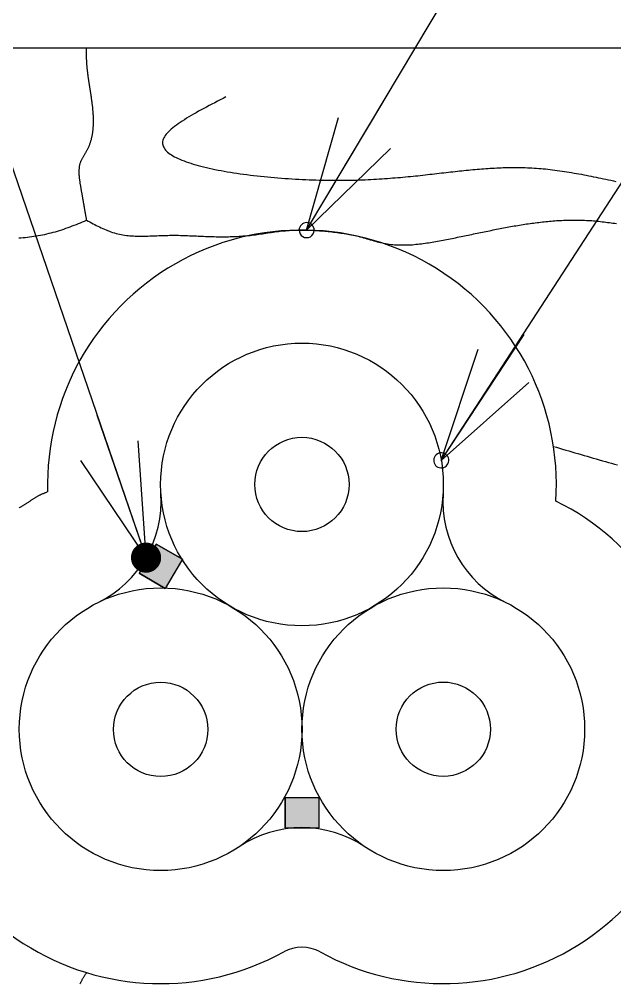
# Model space of a CAD drawing. Extents: x 443 to 1217, y -1921 to -677.
# Drawn here: x 697.69 to 707.95, y -758.87 to -742.26 of the extents above; entities that cross this region are included whole.
import ezdxf

# ---------------------------------------------------------------- set-up
doc = ezdxf.new("R2010")
doc.units = 0
doc.header["$MEASUREMENT"] = 0
doc.layers.get('0').update_dxf_attribs({"linetype": 'CONTINUOUS'})
for name, color, linetype in [('1', 7, 'CONTINUOUS'), ('3', 8, 'CONTINUOUS'), ('5', 7, 'CONTINUOUS')]:
    doc.layers.add(name, color=color, linetype=linetype)

# ---------------------------------------------------------------- blocks, each defined once
blk = doc.blocks.new('OPEN330A')
at = {"color": 0}
for q in [(30, 8.0385), (30, -8.0385), (40, 0)]:
    blk.add_line((0, 0), q, dxfattribs=at)
blk = doc.blocks.new('NEGDOTSMALL')
at = {"color": 0, "const_width": 4}
blk.add_lwpolyline([(-2, 0, 1), (2, 0, 1), (-2, 0)], format="xyb", dxfattribs=at)

msp = doc.modelspace()

# ---------------------------------------------------------------- linework, layer by layer
at = {"color": 7, "linetype": 'Continuous'}
for p, q in [((702.641, -745.89), (715.755, -723.901)), ((704.959, -749.857), (716.882, -731.5)), ((699.874, -751.533), (695.953, -740.084))]:
    msp.add_line(p, q, dxfattribs=at)
at = {"color": 0}
for p, q in [((702.641, -745.89), (703.972, -743.66)), ((702.641, -745.89), (703.191, -743.95)), ((702.641, -745.89), (704.087, -744.485)), ((704.959, -749.857), (706.388, -747.688)), ((704.959, -749.857), (705.595, -747.943)), ((704.959, -749.857), (706.467, -748.517))]:
    msp.add_line(p, q, dxfattribs=at)
for centre, start, end in [((702.641, -745.89), 359.189, 179.189), ((702.641, -745.89), 179.189, 359.189), ((704.959, -749.857), 356.6183, 176.6183), ((704.959, -749.857), 176.6183, 356.6183)]:
    msp.add_arc(centre, 0.13, start, end, dxfattribs=at)
at = {"layer": '1', "color": 2, "linetype": 'Continuous'}
msp.add_line((655.256, -742.752), (718.33, -742.752), dxfattribs=at)
at = {"layer": '1', "color": 7}
for p, q in [((698.85, -742.822), (698.851, -742.811)), ((698.85, -742.834), (698.85, -742.822)), ((698.85, -742.846), (698.85, -742.834)), ((698.85, -742.858), (698.85, -742.846)), ((698.85, -742.87), (698.85, -742.858)), ((698.85, -742.881), (698.85, -742.87)), ((698.85, -742.893), (698.85, -742.881)), ((698.85, -742.905), (698.85, -742.893)), ((698.851, -742.764), (698.851, -742.752)), ((698.851, -742.775), (698.851, -742.764)), ((698.851, -742.787), (698.851, -742.775)), ((698.851, -742.799), (698.851, -742.787)), ((698.851, -742.811), (698.851, -742.799)), ((698.85, -742.917), (698.85, -742.905)), ((698.851, -742.929), (698.85, -742.917)), ((698.851, -742.941), (698.851, -742.929)), ((698.851, -742.953), (698.851, -742.941)), ((698.852, -742.964), (698.851, -742.953)), ((698.852, -742.976), (698.852, -742.964)), ((698.854, -742.988), (698.852, -742.976)), ((698.854, -743), (698.854, -742.988)), ((698.855, -743.012), (698.854, -743)), ((698.856, -743.024), (698.855, -743.012)), ((698.856, -743.036), (698.856, -743.024)), ((698.857, -743.048), (698.856, -743.036)), ((698.858, -743.06), (698.857, -743.048)), ((698.859, -743.072), (698.858, -743.06)), ((698.86, -743.084), (698.859, -743.072)), ((698.861, -743.096), (698.86, -743.084)), ((698.862, -743.109), (698.861, -743.096)), ((698.863, -743.121), (698.862, -743.109)), ((698.866, -743.133), (698.863, -743.121)), ((698.867, -743.145), (698.866, -743.133)), ((698.868, -743.157), (698.867, -743.145)), ((698.869, -743.169), (698.868, -743.157)), ((698.871, -743.181), (698.869, -743.169)), ((698.872, -743.194), (698.871, -743.181)), ((698.873, -743.206), (698.872, -743.194)), ((698.875, -743.218), (698.873, -743.206)), ((698.876, -743.23), (698.875, -743.218)), ((698.879, -743.242), (698.876, -743.23)), ((698.88, -743.254), (698.879, -743.242)), ((698.882, -743.267), (698.88, -743.254)), ((698.884, -743.279), (698.882, -743.267)), ((698.885, -743.291), (698.884, -743.279)), ((698.887, -743.303), (698.885, -743.291)), ((698.888, -743.316), (698.887, -743.303)), ((698.891, -743.328), (698.888, -743.316)), ((698.893, -743.34), (698.891, -743.328)), ((698.895, -743.352), (698.893, -743.34)), ((698.896, -743.365), (698.895, -743.352)), ((698.898, -743.377), (698.896, -743.365)), ((698.9, -743.389), (698.898, -743.377)), ((698.901, -743.401), (698.9, -743.389)), ((698.904, -743.414), (698.901, -743.401)), ((698.906, -743.426), (698.904, -743.414)), ((698.908, -743.438), (698.906, -743.426)), ((698.909, -743.45), (698.908, -743.438)), ((698.911, -743.463), (698.909, -743.45)), ((698.913, -743.475), (698.911, -743.463)), ((698.916, -743.487), (698.913, -743.475)), ((698.917, -743.499), (698.916, -743.487)), ((698.919, -743.512), (698.917, -743.499)), ((698.921, -743.524), (698.919, -743.512)), ((698.923, -743.536), (698.921, -743.524)), ((698.924, -743.549), (698.923, -743.536)), ((698.927, -743.561), (698.924, -743.549)), ((698.929, -743.573), (698.927, -743.561)), ((698.93, -743.585), (698.929, -743.573)), ((698.932, -743.597), (698.93, -743.585)), ((698.934, -743.61), (698.932, -743.597)), ((698.935, -743.622), (698.934, -743.61)), ((698.937, -743.634), (698.935, -743.622)), ((698.94, -743.646), (698.937, -743.634)), ((698.941, -743.659), (698.94, -743.646)), ((698.943, -743.671), (698.941, -743.659)), ((698.944, -743.683), (698.943, -743.671)), ((698.946, -743.695), (698.944, -743.683)), ((698.947, -743.707), (698.946, -743.695)), ((698.948, -743.72), (698.947, -743.707)), ((698.951, -743.732), (698.948, -743.72)), ((701.01, -743.719), (700.963, -743.744)), ((701.057, -743.695), (701.01, -743.719)), ((701.105, -743.67), (701.057, -743.695)), ((701.153, -743.645), (701.105, -743.67)), ((701.202, -743.62), (701.153, -743.645)), ((701.25, -743.595), (701.202, -743.62)), ((698.952, -743.744), (698.951, -743.732)), ((698.953, -743.756), (698.952, -743.744)), ((698.955, -743.768), (698.953, -743.756)), ((698.956, -743.78), (698.955, -743.768)), ((698.957, -743.792), (698.956, -743.78)), ((698.958, -743.804), (698.957, -743.792)), ((698.959, -743.816), (698.958, -743.804)), ((698.96, -743.829), (698.959, -743.816)), ((698.961, -743.841), (698.96, -743.829)), ((698.963, -743.853), (698.961, -743.841)), ((698.964, -743.865), (698.963, -743.853)), ((698.965, -743.877), (698.964, -743.865)), ((698.965, -743.889), (698.965, -743.877)), ((698.966, -743.901), (698.965, -743.889)), ((700.737, -743.867), (700.694, -743.892)), ((700.78, -743.843), (700.737, -743.867)), ((700.825, -743.818), (700.78, -743.843)), ((700.871, -743.794), (700.825, -743.818)), ((700.917, -743.769), (700.871, -743.794)), ((700.963, -743.744), (700.917, -743.769)), ((698.967, -743.913), (698.966, -743.901)), ((698.967, -743.925), (698.967, -743.913)), ((698.968, -743.937), (698.967, -743.925)), ((698.968, -743.948), (698.968, -743.937)), ((698.968, -743.96), (698.968, -743.948)), ((698.969, -743.972), (698.968, -743.96)), ((698.968, -744.067), (698.969, -744.055)), ((698.969, -743.984), (698.969, -743.972)), ((698.969, -743.996), (698.969, -743.984)), ((698.969, -744.008), (698.969, -743.996)), ((698.969, -744.02), (698.969, -744.008)), ((698.969, -744.031), (698.969, -744.02)), ((698.969, -744.043), (698.969, -744.031)), ((698.969, -744.055), (698.969, -744.043)), ((700.461, -744.036), (700.427, -744.059)), ((700.497, -744.012), (700.461, -744.036)), ((700.534, -743.988), (700.497, -744.012)), ((700.572, -743.964), (700.534, -743.988)), ((700.611, -743.94), (700.572, -743.964)), ((700.652, -743.916), (700.611, -743.94)), ((700.694, -743.892), (700.652, -743.916)), ((698.954, -744.227), (698.955, -744.216)), ((698.955, -744.216), (698.957, -744.204)), ((698.957, -744.204), (698.958, -744.193)), ((698.958, -744.193), (698.959, -744.182)), ((698.959, -744.182), (698.961, -744.17)), ((698.961, -744.17), (698.963, -744.159)), ((698.963, -744.159), (698.964, -744.147)), ((698.964, -744.147), (698.965, -744.135)), ((698.965, -744.135), (698.966, -744.124)), ((698.966, -744.112), (698.967, -744.101)), ((698.966, -744.124), (698.966, -744.112)), ((698.967, -744.101), (698.968, -744.089)), ((698.968, -744.077), (698.968, -744.067)), ((698.968, -744.089), (698.968, -744.077)), ((700.24, -744.217), (700.221, -744.239)), ((700.26, -744.195), (700.24, -744.217)), ((700.283, -744.173), (700.26, -744.195)), ((700.308, -744.151), (700.283, -744.173)), ((700.336, -744.128), (700.308, -744.151)), ((700.364, -744.105), (700.336, -744.128)), ((700.396, -744.082), (700.364, -744.105)), ((700.427, -744.059), (700.396, -744.082)), ((698.912, -744.392), (698.916, -744.382)), ((698.916, -744.382), (698.919, -744.371)), ((698.919, -744.371), (698.922, -744.36)), ((698.922, -744.36), (698.925, -744.349)), ((698.925, -744.349), (698.929, -744.338)), ((698.929, -744.338), (698.932, -744.327)), ((698.932, -744.327), (698.935, -744.316)), ((698.935, -744.316), (698.937, -744.305)), ((698.937, -744.305), (698.941, -744.294)), ((698.941, -744.294), (698.943, -744.283)), ((698.943, -744.283), (698.945, -744.271)), ((698.945, -744.271), (698.947, -744.261)), ((698.947, -744.261), (698.949, -744.25)), ((698.949, -744.25), (698.952, -744.239)), ((698.952, -744.239), (698.954, -744.227)), ((700.159, -744.363), (700.157, -744.383)), ((700.157, -744.383), (700.158, -744.401)), ((700.163, -744.342), (700.159, -744.363)), ((700.17, -744.323), (700.163, -744.342)), ((700.179, -744.302), (700.17, -744.323)), ((700.191, -744.281), (700.179, -744.302)), ((700.205, -744.259), (700.191, -744.281)), ((700.221, -744.239), (700.205, -744.259)), ((698.833, -744.56), (698.838, -744.55)), ((698.838, -744.55), (698.845, -744.54)), ((698.845, -744.54), (698.85, -744.53)), ((698.85, -744.53), (698.856, -744.52)), ((698.856, -744.52), (698.861, -744.509)), ((698.861, -744.509), (698.867, -744.499)), ((698.867, -744.499), (698.872, -744.488)), ((698.872, -744.488), (698.878, -744.477)), ((698.878, -744.477), (698.882, -744.468)), ((698.882, -744.468), (698.886, -744.457)), ((698.886, -744.457), (698.892, -744.446)), ((698.892, -744.446), (698.896, -744.436)), ((698.896, -744.436), (698.9, -744.425)), ((698.9, -744.425), (698.904, -744.414)), ((698.904, -744.414), (698.908, -744.403)), ((698.908, -744.403), (698.912, -744.392)), ((700.158, -744.401), (700.161, -744.421)), ((700.161, -744.421), (700.167, -744.439)), ((700.167, -744.439), (700.174, -744.458)), ((700.174, -744.458), (700.184, -744.475)), ((700.184, -744.475), (700.196, -744.494)), ((700.196, -744.494), (700.21, -744.511)), ((700.21, -744.511), (700.227, -744.529)), ((700.227, -744.529), (700.245, -744.545)), ((700.245, -744.545), (700.265, -744.562)), ((698.746, -744.726), (698.749, -744.715)), ((698.749, -744.715), (698.753, -744.705)), ((698.753, -744.705), (698.758, -744.694)), ((698.758, -744.694), (698.762, -744.683)), ((698.762, -744.683), (698.767, -744.673)), ((698.767, -744.673), (698.773, -744.663)), ((698.773, -744.663), (698.778, -744.652)), ((698.778, -744.652), (698.784, -744.642)), ((698.784, -744.642), (698.789, -744.631)), ((698.789, -744.631), (698.796, -744.621)), ((698.796, -744.621), (698.801, -744.612)), ((698.801, -744.612), (698.808, -744.601)), ((698.808, -744.601), (698.814, -744.591)), ((698.814, -744.591), (698.82, -744.581)), ((698.82, -744.581), (698.826, -744.57)), ((698.826, -744.57), (698.833, -744.56)), ((700.265, -744.562), (700.288, -744.579)), ((700.288, -744.579), (700.312, -744.594)), ((700.312, -744.594), (700.338, -744.61)), ((700.338, -744.61), (700.365, -744.626)), ((700.365, -744.626), (700.395, -744.641)), ((700.395, -744.641), (700.425, -744.656)), ((700.425, -744.656), (700.458, -744.67)), ((700.458, -744.67), (700.493, -744.685)), ((700.493, -744.685), (700.529, -744.699)), ((700.529, -744.699), (700.566, -744.713)), ((700.566, -744.713), (700.605, -744.726)), ((698.722, -744.863), (698.723, -744.851)), ((698.722, -744.874), (698.722, -744.863)), ((698.722, -744.886), (698.722, -744.874)), ((698.722, -744.898), (698.722, -744.886)), ((698.723, -744.851), (698.724, -744.839)), ((698.724, -744.839), (698.725, -744.827)), ((698.725, -744.827), (698.726, -744.816)), ((698.726, -744.816), (698.727, -744.804)), ((698.727, -744.804), (698.729, -744.794)), ((698.729, -744.794), (698.73, -744.782)), ((698.73, -744.782), (698.734, -744.771)), ((698.734, -744.771), (698.736, -744.76)), ((698.736, -744.76), (698.738, -744.749)), ((698.738, -744.749), (698.741, -744.737)), ((698.741, -744.737), (698.746, -744.726)), ((700.605, -744.726), (700.645, -744.739)), ((700.645, -744.739), (700.687, -744.752)), ((700.687, -744.752), (700.729, -744.765)), ((700.729, -744.765), (700.774, -744.777)), ((700.774, -744.777), (700.818, -744.789)), ((700.818, -744.789), (700.865, -744.801)), ((700.865, -744.801), (700.913, -744.812)), ((700.913, -744.812), (700.961, -744.823)), ((700.961, -744.823), (701.011, -744.834)), ((701.011, -744.834), (701.062, -744.845)), ((701.062, -744.845), (701.114, -744.855)), ((701.114, -744.855), (701.166, -744.864)), ((701.166, -744.864), (701.22, -744.874)), ((701.22, -744.874), (701.274, -744.884)), ((701.274, -744.884), (701.329, -744.893)), ((705.121, -744.888), (705.159, -744.884)), ((705.159, -744.884), (705.198, -744.88)), ((705.198, -744.88), (705.237, -744.875)), ((705.237, -744.875), (705.275, -744.871)), ((705.275, -744.871), (705.313, -744.868)), ((705.313, -744.868), (705.351, -744.863)), ((705.351, -744.863), (705.389, -744.859)), ((705.389, -744.859), (705.427, -744.856)), ((705.427, -744.856), (705.465, -744.852)), ((705.465, -744.852), (705.503, -744.848)), ((705.503, -744.848), (705.541, -744.845)), ((705.541, -744.845), (705.579, -744.841)), ((705.579, -744.841), (705.616, -744.838)), ((705.616, -744.838), (705.653, -744.835)), ((705.653, -744.835), (705.691, -744.832)), ((705.691, -744.832), (705.728, -744.829)), ((705.728, -744.829), (705.765, -744.827)), ((705.765, -744.827), (705.803, -744.824)), ((705.803, -744.824), (705.84, -744.822)), ((705.84, -744.822), (705.877, -744.82)), ((705.877, -744.82), (705.916, -744.817)), ((705.916, -744.817), (705.953, -744.816)), ((705.953, -744.816), (705.99, -744.815)), ((705.99, -744.815), (706.028, -744.813)), ((706.028, -744.813), (706.065, -744.812)), ((706.065, -744.812), (706.103, -744.812)), ((706.103, -744.812), (706.14, -744.811)), ((706.14, -744.811), (706.178, -744.811)), ((706.178, -744.811), (706.215, -744.81)), ((706.215, -744.81), (706.253, -744.81)), ((706.253, -744.81), (706.292, -744.811)), ((706.292, -744.811), (706.33, -744.811)), ((706.33, -744.811), (706.368, -744.812)), ((706.368, -744.812), (706.406, -744.813)), ((706.406, -744.813), (706.444, -744.815)), ((706.444, -744.815), (706.483, -744.816)), ((706.483, -744.816), (706.522, -744.819)), ((706.522, -744.819), (706.561, -744.821)), ((706.561, -744.821), (706.6, -744.824)), ((706.6, -744.824), (706.639, -744.826)), ((706.639, -744.826), (706.678, -744.829)), ((706.678, -744.829), (706.718, -744.834)), ((706.718, -744.834), (706.758, -744.837)), ((706.758, -744.837), (706.797, -744.841)), ((706.797, -744.841), (706.838, -744.846)), ((706.838, -744.846), (706.878, -744.851)), ((706.878, -744.851), (706.918, -744.856)), ((706.918, -744.856), (706.959, -744.861)), ((706.959, -744.861), (707, -744.868)), ((707, -744.868), (707.04, -744.873)), ((707.04, -744.873), (707.082, -744.88)), ((707.082, -744.88), (707.123, -744.886)), ((707.123, -744.886), (707.165, -744.893)), ((698.722, -744.91), (698.722, -744.898)), ((698.723, -744.922), (698.722, -744.91)), ((698.723, -744.934), (698.723, -744.922)), ((698.724, -744.946), (698.723, -744.934)), ((698.725, -744.958), (698.724, -744.946)), ((698.726, -744.97), (698.725, -744.958)), ((698.727, -744.982), (698.726, -744.97)), ((698.728, -744.994), (698.727, -744.982)), ((698.729, -745.006), (698.728, -744.994)), ((698.731, -745.019), (698.729, -745.006)), ((698.733, -745.031), (698.731, -745.019)), ((698.735, -745.043), (698.733, -745.031)), ((698.737, -745.055), (698.735, -745.043)), ((701.329, -744.893), (701.384, -744.901)), ((701.384, -744.901), (701.44, -744.91)), ((701.44, -744.91), (701.496, -744.918)), ((701.496, -744.918), (701.554, -744.926)), ((701.554, -744.926), (701.612, -744.934)), ((701.612, -744.934), (701.671, -744.941)), ((701.671, -744.941), (701.728, -744.948)), ((701.728, -744.948), (701.787, -744.955)), ((701.787, -744.955), (701.847, -744.961)), ((701.847, -744.961), (701.907, -744.968)), ((701.907, -744.968), (701.966, -744.973)), ((701.966, -744.973), (702.026, -744.979)), ((702.026, -744.979), (702.087, -744.984)), ((702.087, -744.984), (702.147, -744.99)), ((702.147, -744.99), (702.207, -744.994)), ((702.207, -744.994), (702.267, -744.998)), ((702.267, -744.998), (702.327, -745.003)), ((702.327, -745.003), (702.387, -745.007)), ((702.387, -745.007), (702.447, -745.01)), ((702.447, -745.01), (702.507, -745.014)), ((702.507, -745.014), (702.565, -745.017)), ((702.565, -745.017), (702.624, -745.019)), ((702.624, -745.019), (702.683, -745.022)), ((702.683, -745.022), (702.741, -745.025)), ((702.741, -745.025), (702.799, -745.026)), ((702.799, -745.026), (702.856, -745.028)), ((702.856, -745.028), (702.913, -745.029)), ((702.913, -745.029), (702.969, -745.03)), ((702.969, -745.03), (703.024, -745.031)), ((703.024, -745.031), (703.08, -745.031)), ((703.08, -745.031), (703.134, -745.031)), ((703.134, -745.031), (703.188, -745.031)), ((703.188, -745.031), (703.241, -745.031)), ((703.241, -745.031), (703.295, -745.031)), ((703.295, -745.031), (703.347, -745.03)), ((703.347, -745.03), (703.398, -745.029)), ((703.398, -745.029), (703.45, -745.028)), ((703.45, -745.028), (703.501, -745.027)), ((703.501, -745.027), (703.551, -745.025)), ((703.551, -745.025), (703.601, -745.023)), ((703.601, -745.023), (703.651, -745.021)), ((703.651, -745.021), (703.7, -745.019)), ((703.7, -745.019), (703.748, -745.017)), ((703.748, -745.017), (703.796, -745.014)), ((703.796, -745.014), (703.844, -745.011)), ((703.844, -745.011), (703.892, -745.008)), ((703.892, -745.008), (703.939, -745.005)), ((703.939, -745.005), (703.984, -745.003)), ((703.984, -745.003), (704.031, -744.999)), ((704.031, -744.999), (704.077, -744.995)), ((704.077, -744.995), (704.122, -744.992)), ((704.122, -744.992), (704.168, -744.989)), ((704.168, -744.989), (704.212, -744.984)), ((704.212, -744.984), (704.256, -744.981)), ((704.256, -744.981), (704.3, -744.977)), ((704.3, -744.977), (704.344, -744.972)), ((704.344, -744.972), (704.387, -744.969)), ((704.387, -744.969), (704.43, -744.965)), ((704.43, -744.965), (704.473, -744.96)), ((704.473, -744.96), (704.515, -744.956)), ((704.515, -744.956), (704.557, -744.952)), ((704.557, -744.952), (704.599, -744.947)), ((704.599, -744.947), (704.64, -744.943)), ((704.64, -744.943), (704.682, -744.938)), ((704.682, -744.938), (704.722, -744.934)), ((704.722, -744.934), (704.764, -744.929)), ((704.764, -744.929), (704.804, -744.924)), ((704.804, -744.924), (704.844, -744.92)), ((704.844, -744.92), (704.885, -744.916)), ((704.885, -744.916), (704.924, -744.911)), ((704.924, -744.911), (704.964, -744.906)), ((704.964, -744.906), (705.003, -744.901)), ((705.003, -744.901), (705.043, -744.897)), ((705.043, -744.897), (705.082, -744.893)), ((705.082, -744.893), (705.121, -744.888)), ((707.165, -744.893), (707.206, -744.899)), ((707.206, -744.899), (707.247, -744.907)), ((707.247, -744.907), (707.289, -744.913)), ((707.289, -744.913), (707.33, -744.921)), ((707.33, -744.921), (707.373, -744.929)), ((707.373, -744.929), (707.414, -744.936)), ((707.414, -744.936), (707.457, -744.945)), ((707.457, -744.945), (707.499, -744.953)), ((707.499, -744.953), (707.541, -744.961)), ((707.541, -744.961), (707.583, -744.97)), ((707.583, -744.97), (707.626, -744.979)), ((707.626, -744.979), (707.668, -744.987)), ((707.668, -744.987), (707.711, -744.996)), ((707.711, -744.996), (707.753, -745.005)), ((707.753, -745.005), (707.797, -745.014)), ((707.797, -745.014), (707.839, -745.023)), ((707.839, -745.023), (707.882, -745.032)), ((707.882, -745.032), (707.924, -745.042)), ((707.924, -745.042), (707.968, -745.051)), ((698.738, -745.067), (698.737, -745.055)), ((698.74, -745.079), (698.738, -745.067)), ((698.742, -745.091), (698.74, -745.079)), ((698.745, -745.104), (698.742, -745.091)), ((698.747, -745.116), (698.745, -745.104)), ((698.748, -745.128), (698.747, -745.116)), ((698.75, -745.14), (698.748, -745.128)), ((698.752, -745.152), (698.75, -745.14)), ((698.754, -745.164), (698.752, -745.152)), ((698.757, -745.176), (698.754, -745.164)), ((698.759, -745.188), (698.757, -745.176)), ((698.761, -745.2), (698.759, -745.188)), ((698.763, -745.212), (698.761, -745.2)), ((698.765, -745.224), (698.763, -745.212)), ((698.767, -745.236), (698.765, -745.224)), ((698.769, -745.248), (698.767, -745.236)), ((698.771, -745.259), (698.769, -745.248)), ((698.773, -745.271), (698.771, -745.259)), ((698.775, -745.283), (698.773, -745.271)), ((698.777, -745.295), (698.775, -745.283)), ((698.779, -745.307), (698.777, -745.295)), ((698.782, -745.318), (698.779, -745.307)), ((698.784, -745.33), (698.782, -745.318)), ((698.785, -745.342), (698.784, -745.33)), ((698.787, -745.354), (698.785, -745.342)), ((698.789, -745.365), (698.787, -745.354)), ((698.791, -745.377), (698.789, -745.365)), ((698.794, -745.389), (698.791, -745.377)), ((698.796, -745.399), (698.794, -745.389)), ((698.798, -745.411), (698.796, -745.399)), ((698.799, -745.422), (698.798, -745.411)), ((698.801, -745.434), (698.799, -745.422)), ((698.803, -745.446), (698.801, -745.434)), ((698.806, -745.457), (698.803, -745.446)), ((698.808, -745.469), (698.806, -745.457)), ((698.81, -745.48), (698.808, -745.469)), ((698.812, -745.492), (698.81, -745.48)), ((698.813, -745.503), (698.812, -745.492)), ((698.815, -745.515), (698.813, -745.503)), ((698.818, -745.527), (698.815, -745.515)), ((698.82, -745.538), (698.818, -745.527)), ((698.822, -745.55), (698.82, -745.538)), ((698.824, -745.561), (698.822, -745.55)), ((698.825, -745.572), (698.824, -745.561)), ((698.827, -745.584), (698.825, -745.572)), ((698.83, -745.595), (698.827, -745.584)), ((698.832, -745.607), (698.83, -745.595)), ((698.834, -745.617), (698.832, -745.607)), ((698.836, -745.629), (698.834, -745.617)), ((698.838, -745.64), (698.836, -745.629)), ((698.839, -745.652), (698.838, -745.64)), ((698.842, -745.663), (698.839, -745.652)), ((698.844, -745.675), (698.842, -745.663)), ((698.846, -745.686), (698.844, -745.675)), ((698.848, -745.698), (698.846, -745.686)), ((698.85, -745.709), (698.848, -745.698)), ((698.851, -745.72), (698.85, -745.709)), ((707.126, -745.719), (707.157, -745.718)), ((707.157, -745.718), (707.187, -745.718)), ((707.187, -745.718), (707.217, -745.718)), ((707.217, -745.718), (707.247, -745.717)), ((707.247, -745.717), (707.278, -745.717)), ((707.278, -745.717), (707.308, -745.718)), ((707.308, -745.718), (707.339, -745.718)), ((707.339, -745.718), (707.369, -745.719)), ((698.385, -745.895), (698.422, -745.883)), ((698.422, -745.883), (698.458, -745.871)), ((698.458, -745.871), (698.494, -745.858)), ((698.494, -745.858), (698.53, -745.846)), ((698.53, -745.846), (698.566, -745.832)), ((698.566, -745.832), (698.602, -745.819)), ((698.602, -745.819), (698.638, -745.806)), ((698.638, -745.806), (698.674, -745.792)), ((698.674, -745.792), (698.709, -745.778)), ((698.709, -745.778), (698.745, -745.763)), ((698.745, -745.763), (698.781, -745.749)), ((698.781, -745.749), (698.816, -745.735)), ((698.816, -745.735), (698.851, -745.72)), ((698.851, -745.72), (698.88, -745.735)), ((698.88, -745.735), (698.907, -745.75)), ((698.907, -745.75), (698.934, -745.766)), ((698.934, -745.766), (698.961, -745.78)), ((698.961, -745.78), (698.99, -745.794)), ((698.99, -745.794), (699.017, -745.809)), ((699.017, -745.809), (699.045, -745.822)), ((699.045, -745.822), (699.073, -745.836)), ((699.073, -745.836), (699.101, -745.85)), ((699.101, -745.85), (699.128, -745.863)), ((699.128, -745.863), (699.156, -745.876)), ((699.156, -745.876), (699.185, -745.888)), ((705.851, -745.888), (705.882, -745.881)), ((705.882, -745.881), (705.912, -745.876)), ((705.912, -745.876), (705.943, -745.869)), ((705.943, -745.869), (705.973, -745.864)), ((705.973, -745.864), (706.004, -745.858)), ((706.004, -745.858), (706.034, -745.852)), ((706.034, -745.852), (706.065, -745.846)), ((706.065, -745.846), (706.095, -745.841)), ((706.095, -745.841), (706.126, -745.835)), ((706.126, -745.835), (706.155, -745.83)), ((706.155, -745.83), (706.186, -745.824)), ((706.186, -745.824), (706.216, -745.819)), ((706.216, -745.819), (706.247, -745.814)), ((706.247, -745.814), (706.277, -745.808)), ((706.277, -745.808), (706.308, -745.804)), ((706.308, -745.804), (706.338, -745.798)), ((706.338, -745.798), (706.369, -745.794)), ((706.369, -745.794), (706.398, -745.79)), ((706.398, -745.79), (706.429, -745.784)), ((706.429, -745.784), (706.459, -745.78)), ((706.459, -745.78), (706.49, -745.775)), ((706.49, -745.775), (706.52, -745.771)), ((706.52, -745.771), (706.551, -745.768)), ((706.551, -745.768), (706.58, -745.763)), ((706.58, -745.763), (706.611, -745.76)), ((706.611, -745.76), (706.641, -745.756)), ((706.641, -745.756), (706.672, -745.753)), ((706.672, -745.753), (706.702, -745.749)), ((706.702, -745.749), (706.732, -745.746)), ((706.732, -745.746), (706.762, -745.743)), ((706.762, -745.743), (706.793, -745.739)), ((706.793, -745.739), (706.823, -745.737)), ((706.823, -745.737), (706.854, -745.734)), ((706.854, -745.734), (706.883, -745.732)), ((706.883, -745.732), (706.914, -745.73)), ((706.914, -745.73), (706.944, -745.727)), ((706.944, -745.727), (706.975, -745.725)), ((706.975, -745.725), (707.005, -745.724)), ((707.005, -745.724), (707.035, -745.722)), ((707.035, -745.722), (707.065, -745.721)), ((707.065, -745.721), (707.096, -745.72)), ((707.096, -745.72), (707.126, -745.719)), ((707.369, -745.719), (707.399, -745.72)), ((707.399, -745.72), (707.429, -745.721)), ((707.429, -745.721), (707.46, -745.722)), ((707.46, -745.722), (707.49, -745.724)), ((707.49, -745.724), (707.521, -745.726)), ((707.521, -745.726), (707.551, -745.727)), ((707.551, -745.727), (707.582, -745.731)), ((707.582, -745.731), (707.612, -745.733)), ((707.612, -745.733), (707.642, -745.735)), ((707.642, -745.735), (707.672, -745.738)), ((707.672, -745.738), (707.703, -745.742)), ((707.703, -745.742), (707.733, -745.745)), ((707.733, -745.745), (707.764, -745.748)), ((707.764, -745.748), (707.794, -745.753)), ((707.794, -745.753), (707.825, -745.756)), ((707.825, -745.756), (707.855, -745.76)), ((707.855, -745.76), (707.886, -745.765)), ((707.886, -745.765), (707.917, -745.769)), ((707.917, -745.769), (707.947, -745.773)), ((707.947, -745.773), (707.978, -745.778)), ((697.68, -746.025), (697.718, -746.023)), ((697.718, -746.023), (697.755, -746.018)), ((697.755, -746.018), (697.793, -746.015)), ((697.793, -746.015), (697.83, -746.011)), ((697.83, -746.011), (697.868, -746.006)), ((697.868, -746.006), (697.905, -746.001)), ((697.905, -746.001), (697.944, -745.996)), ((697.944, -745.996), (697.981, -745.99)), ((697.981, -745.99), (698.018, -745.984)), ((698.018, -745.984), (698.055, -745.977)), ((698.055, -745.977), (698.092, -745.971)), ((698.092, -745.971), (698.129, -745.963)), ((698.129, -745.963), (698.166, -745.954)), ((698.166, -745.954), (698.203, -745.945)), ((698.203, -745.945), (698.24, -745.937)), ((698.24, -745.937), (698.276, -745.927)), ((698.276, -745.927), (698.313, -745.917)), ((698.313, -745.917), (698.349, -745.906)), ((698.349, -745.906), (698.385, -745.895)), ((699.185, -745.888), (699.213, -745.899)), ((699.213, -745.899), (699.242, -745.909)), ((699.242, -745.909), (699.27, -745.92)), ((699.27, -745.92), (699.299, -745.929)), ((699.299, -745.929), (699.328, -745.939)), ((699.328, -745.939), (699.357, -745.947)), ((699.357, -745.947), (699.386, -745.954)), ((699.386, -745.954), (699.416, -745.961)), ((699.416, -745.961), (699.445, -745.966)), ((699.445, -745.966), (699.476, -745.972)), ((699.476, -745.972), (699.505, -745.976)), ((699.505, -745.976), (699.536, -745.98)), ((699.536, -745.98), (699.565, -745.984)), ((699.565, -745.984), (699.596, -745.986)), ((699.596, -745.986), (699.626, -745.989)), ((699.626, -745.989), (699.657, -745.99)), ((699.657, -745.99), (699.688, -745.992)), ((699.688, -745.992), (699.719, -745.992)), ((699.719, -745.992), (699.749, -745.993)), ((699.749, -745.993), (699.781, -745.993)), ((699.781, -745.993), (699.811, -745.993)), ((699.811, -745.993), (699.843, -745.993)), ((699.843, -745.993), (699.874, -745.992)), ((699.874, -745.992), (699.905, -745.992)), ((699.905, -745.992), (699.937, -745.991)), ((699.937, -745.991), (699.967, -745.99)), ((699.967, -745.99), (699.999, -745.989)), ((699.999, -745.989), (700.031, -745.988)), ((700.031, -745.988), (700.061, -745.987)), ((700.061, -745.987), (700.093, -745.985)), ((700.093, -745.985), (700.124, -745.984)), ((700.124, -745.984), (700.156, -745.983)), ((700.156, -745.983), (700.186, -745.981)), ((700.186, -745.981), (700.218, -745.98)), ((700.218, -745.98), (700.25, -745.98)), ((700.25, -745.98), (700.28, -745.979)), ((700.28, -745.979), (700.312, -745.979)), ((700.312, -745.979), (700.342, -745.979)), ((700.342, -745.979), (700.374, -745.979)), ((700.374, -745.979), (700.404, -745.979)), ((700.404, -745.979), (700.436, -745.979)), ((700.436, -745.979), (700.466, -745.98)), ((700.466, -745.98), (700.497, -745.981)), ((700.497, -745.981), (700.527, -745.983)), ((700.527, -745.983), (700.559, -745.984)), ((700.559, -745.984), (700.59, -745.985)), ((700.59, -745.985), (700.62, -745.986)), ((700.62, -745.986), (700.651, -745.987)), ((700.651, -745.987), (700.681, -745.988)), ((700.681, -745.988), (700.712, -745.99)), ((700.712, -745.99), (700.743, -745.991)), ((700.743, -745.991), (700.774, -745.992)), ((700.774, -745.992), (700.804, -745.993)), ((700.804, -745.993), (700.835, -745.996)), ((700.835, -745.996), (700.865, -745.997)), ((700.865, -745.997), (700.896, -745.998)), ((700.896, -745.998), (700.926, -745.999)), ((700.926, -745.999), (700.957, -746)), ((700.957, -746), (700.988, -746.001)), ((700.988, -746.001), (701.019, -746.002)), ((701.019, -746.002), (701.05, -746.002)), ((701.05, -746.002), (701.08, -746.003)), ((701.08, -746.003), (701.112, -746.003)), ((701.112, -746.003), (701.142, -746.004)), ((701.142, -746.004), (701.173, -746.004)), ((701.173, -746.004), (701.203, -746.004)), ((701.203, -746.004), (701.235, -746.004)), ((701.235, -746.004), (701.265, -746.003)), ((701.265, -746.003), (701.296, -746.003)), ((701.296, -746.003), (701.326, -746.002)), ((701.326, -746.002), (701.358, -746.001)), ((701.358, -746.001), (701.388, -746)), ((701.388, -746), (701.419, -745.999)), ((701.419, -745.999), (701.451, -745.998)), ((701.451, -745.998), (701.481, -745.996)), ((701.481, -745.996), (701.512, -745.993)), ((701.512, -745.993), (701.542, -745.991)), ((701.542, -745.991), (701.573, -745.989)), ((701.573, -745.989), (701.604, -745.986)), ((701.604, -745.986), (701.635, -745.984)), ((701.635, -745.984), (701.665, -745.98)), ((701.665, -745.98), (701.696, -745.977)), ((701.696, -745.977), (701.726, -745.973)), ((701.726, -745.973), (701.757, -745.969)), ((701.757, -745.969), (701.787, -745.965)), ((701.787, -745.965), (701.818, -745.961)), ((701.818, -745.961), (701.848, -745.956)), ((701.848, -745.956), (701.879, -745.952)), ((701.879, -745.952), (701.909, -745.948)), ((701.909, -745.948), (701.94, -745.942)), ((701.94, -745.942), (701.97, -745.938)), ((701.97, -745.938), (702.001, -745.933)), ((702.001, -745.933), (702.031, -745.929)), ((702.031, -745.929), (702.062, -745.925)), ((702.062, -745.925), (702.092, -745.92)), ((702.092, -745.92), (702.123, -745.916)), ((702.123, -745.916), (702.154, -745.913)), ((702.154, -745.913), (702.184, -745.908)), ((702.184, -745.908), (702.215, -745.905)), ((702.215, -745.905), (702.245, -745.902)), ((702.245, -745.902), (702.276, -745.9)), ((702.276, -745.9), (702.306, -745.896)), ((702.306, -745.896), (702.337, -745.895)), ((702.337, -745.895), (702.367, -745.893)), ((702.367, -745.893), (702.399, -745.892)), ((702.399, -745.892), (702.429, -745.891)), ((702.429, -745.891), (702.46, -745.89)), ((702.46, -745.89), (702.49, -745.89)), ((702.49, -745.89), (702.522, -745.89)), ((702.522, -745.89), (702.552, -745.89)), ((702.552, -745.89), (702.583, -745.89)), ((702.583, -745.89), (702.613, -745.89)), ((702.613, -745.89), (702.645, -745.891)), ((702.645, -745.891), (702.676, -745.891)), ((702.676, -745.891), (702.706, -745.892)), ((702.706, -745.892), (702.737, -745.893)), ((702.737, -745.893), (702.768, -745.894)), ((702.768, -745.894), (702.799, -745.896)), ((702.799, -745.896), (702.829, -745.898)), ((702.829, -745.898), (702.86, -745.9)), ((702.86, -745.9), (702.89, -745.902)), ((702.89, -745.902), (702.922, -745.904)), ((702.922, -745.904), (702.952, -745.907)), ((702.952, -745.907), (702.983, -745.909)), ((702.983, -745.909), (703.013, -745.913)), ((703.013, -745.913), (703.044, -745.916)), ((703.044, -745.916), (703.074, -745.919)), ((703.074, -745.919), (703.105, -745.924)), ((703.105, -745.924), (703.135, -745.928)), ((703.135, -745.928), (703.166, -745.931)), ((703.166, -745.931), (703.196, -745.936)), ((703.196, -745.936), (703.227, -745.94)), ((703.227, -745.94), (703.258, -745.945)), ((703.258, -745.945), (703.288, -745.95)), ((703.288, -745.95), (703.319, -745.955)), ((703.319, -745.955), (703.349, -745.96)), ((703.349, -745.96), (703.378, -745.965)), ((703.378, -745.965), (703.409, -745.972)), ((703.409, -745.972), (703.44, -745.977)), ((703.44, -745.977), (703.47, -745.984)), ((703.47, -745.984), (703.499, -745.99)), ((703.499, -745.99), (703.53, -745.997)), ((703.53, -745.997), (703.559, -746.004)), ((703.559, -746.004), (703.59, -746.012)), ((703.59, -746.012), (703.619, -746.021)), ((703.619, -746.021), (703.649, -746.029)), ((703.649, -746.029), (703.678, -746.038)), ((703.678, -746.038), (703.708, -746.047)), ((703.708, -746.047), (703.737, -746.056)), ((705.052, -746.051), (705.083, -746.046)), ((705.083, -746.046), (705.115, -746.039)), ((705.115, -746.039), (705.145, -746.033)), ((705.145, -746.033), (705.176, -746.027)), ((705.176, -746.027), (705.207, -746.021)), ((705.207, -746.021), (705.238, -746.014)), ((705.238, -746.014), (705.268, -746.008)), ((705.268, -746.008), (705.3, -746.001)), ((705.3, -746.001), (705.33, -745.996)), ((705.33, -745.996), (705.361, -745.989)), ((705.361, -745.989), (705.391, -745.983)), ((705.391, -745.983), (705.423, -745.976)), ((705.423, -745.976), (705.454, -745.969)), ((705.454, -745.969), (705.484, -745.963)), ((705.484, -745.963), (705.515, -745.956)), ((705.515, -745.956), (705.545, -745.95)), ((705.545, -745.95), (705.576, -745.944)), ((705.576, -745.944), (705.607, -745.938)), ((705.607, -745.938), (705.638, -745.931)), ((705.638, -745.931), (705.668, -745.925)), ((705.668, -745.925), (705.699, -745.918)), ((705.699, -745.918), (705.729, -745.913)), ((705.729, -745.913), (705.76, -745.906)), ((705.76, -745.906), (705.79, -745.9)), ((705.79, -745.9), (705.821, -745.894)), ((705.821, -745.894), (705.851, -745.888)), ((703.737, -746.056), (703.768, -746.064)), ((703.768, -746.064), (703.797, -746.073)), ((703.797, -746.073), (703.826, -746.082)), ((703.826, -746.082), (703.856, -746.09)), ((703.856, -746.09), (703.885, -746.098)), ((703.885, -746.098), (703.915, -746.106)), ((703.915, -746.106), (703.945, -746.112)), ((703.945, -746.112), (703.975, -746.118)), ((703.975, -746.118), (704.005, -746.123)), ((704.005, -746.123), (704.035, -746.129)), ((704.035, -746.129), (704.065, -746.133)), ((704.065, -746.133), (704.096, -746.136)), ((704.096, -746.136), (704.125, -746.139)), ((704.125, -746.139), (704.156, -746.142)), ((704.156, -746.142), (704.186, -746.144)), ((704.186, -746.144), (704.217, -746.145)), ((704.217, -746.145), (704.247, -746.146)), ((704.247, -746.146), (704.278, -746.146)), ((704.278, -746.146), (704.308, -746.146)), ((704.308, -746.146), (704.339, -746.146)), ((704.339, -746.146), (704.37, -746.145)), ((704.37, -746.145), (704.401, -746.144)), ((704.401, -746.144), (704.431, -746.143)), ((704.431, -746.143), (704.463, -746.141)), ((704.463, -746.141), (704.493, -746.137)), ((704.493, -746.137), (704.524, -746.135)), ((704.524, -746.135), (704.555, -746.132)), ((704.555, -746.132), (704.586, -746.129)), ((704.586, -746.129), (704.618, -746.125)), ((704.618, -746.125), (704.648, -746.121)), ((704.648, -746.121), (704.68, -746.117)), ((704.68, -746.117), (704.71, -746.112)), ((704.71, -746.112), (704.742, -746.108)), ((704.742, -746.108), (704.772, -746.102)), ((704.772, -746.102), (704.804, -746.097)), ((704.804, -746.097), (704.834, -746.093)), ((704.834, -746.093), (704.866, -746.087)), ((704.866, -746.087), (704.897, -746.081)), ((704.897, -746.081), (704.928, -746.075)), ((704.928, -746.075), (704.959, -746.07)), ((704.959, -746.07), (704.99, -746.063)), ((704.99, -746.063), (705.021, -746.058)), ((705.021, -746.058), (705.052, -746.051)), ((706.893, -749.616), (706.947, -749.631)), ((706.947, -749.631), (706.999, -749.648)), ((706.999, -749.648), (707.051, -749.663)), ((707.051, -749.663), (707.104, -749.679)), ((707.104, -749.679), (707.157, -749.694)), ((707.157, -749.694), (707.209, -749.71)), ((707.209, -749.71), (707.262, -749.726)), ((707.262, -749.726), (707.314, -749.741)), ((707.314, -749.741), (707.367, -749.757)), ((707.367, -749.757), (707.42, -749.772)), ((707.42, -749.772), (707.472, -749.787)), ((707.472, -749.787), (707.524, -749.802)), ((707.524, -749.802), (707.576, -749.818)), ((707.576, -749.818), (707.63, -749.833)), ((707.63, -749.833), (707.682, -749.848)), ((707.682, -749.848), (707.735, -749.863)), ((707.735, -749.863), (707.787, -749.878)), ((707.787, -749.878), (707.839, -749.893)), ((707.839, -749.893), (707.893, -749.907)), ((707.893, -749.907), (707.945, -749.922)), ((707.945, -749.922), (707.997, -749.936)), ((698.752, -758.847), (698.757, -758.838)), ((698.757, -758.838), (698.761, -758.828)), ((698.761, -758.828), (698.766, -758.82)), ((698.766, -758.82), (698.771, -758.81)), ((698.771, -758.81), (698.776, -758.801)), ((698.776, -758.801), (698.782, -758.791)), ((698.782, -758.791), (698.787, -758.783)), ((698.787, -758.783), (698.792, -758.774)), ((698.792, -758.774), (698.798, -758.764)), ((698.798, -758.764), (698.803, -758.755)), ((698.803, -758.755), (698.81, -758.747)), ((698.81, -758.747), (698.815, -758.737)), ((698.815, -758.737), (698.821, -758.728)), ((698.821, -758.728), (698.827, -758.719)), ((698.827, -758.719), (698.834, -758.709)), ((698.834, -758.709), (698.839, -758.701)), ((698.839, -758.701), (698.846, -758.692)), ((698.846, -758.692), (698.851, -758.683)), ((698.74, -758.875), (698.743, -758.866)), ((698.743, -758.866), (698.748, -758.857)), ((698.748, -758.857), (698.752, -758.847))]:
    msp.add_line(p, q, dxfattribs=at)
at = {"layer": '3', "color": 3}
for p, q in [((697.903, -750.539), (697.913, -750.533)), ((697.913, -750.533), (697.922, -750.526)), ((697.922, -750.526), (697.932, -750.521)), ((697.932, -750.521), (697.941, -750.514)), ((697.941, -750.514), (697.95, -750.509)), ((697.95, -750.509), (697.96, -750.502)), ((697.96, -750.502), (697.969, -750.497)), ((697.969, -750.497), (697.978, -750.49)), ((697.978, -750.49), (697.988, -750.485)), ((697.988, -750.485), (697.998, -750.479)), ((697.998, -750.479), (698.007, -750.474)), ((698.007, -750.474), (698.017, -750.468)), ((698.017, -750.468), (698.026, -750.463)), ((698.026, -750.463), (698.036, -750.457)), ((698.036, -750.457), (698.046, -750.452)), ((698.046, -750.452), (698.056, -750.448)), ((698.056, -750.448), (698.066, -750.442)), ((698.066, -750.442), (698.076, -750.438)), ((698.076, -750.438), (698.086, -750.433)), ((698.086, -750.433), (698.096, -750.429)), ((698.096, -750.429), (698.107, -750.425)), ((698.107, -750.425), (698.117, -750.42)), ((698.117, -750.42), (698.128, -750.416)), ((698.128, -750.416), (698.138, -750.413)), ((698.138, -750.413), (698.148, -750.408)), ((698.148, -750.408), (698.158, -750.404)), ((698.158, -750.404), (698.169, -750.401)), ((698.169, -750.401), (698.179, -750.396)), ((697.687, -750.675), (697.697, -750.67)), ((697.697, -750.67), (697.707, -750.664)), ((697.707, -750.664), (697.717, -750.659)), ((697.717, -750.659), (697.727, -750.653)), ((697.727, -750.653), (697.735, -750.648)), ((697.735, -750.648), (697.745, -750.642)), ((697.745, -750.642), (697.755, -750.636)), ((697.755, -750.636), (697.765, -750.631)), ((697.765, -750.631), (697.774, -750.624)), ((697.774, -750.624), (697.783, -750.619)), ((697.783, -750.619), (697.792, -750.612)), ((697.792, -750.612), (697.802, -750.607)), ((697.802, -750.607), (697.811, -750.6)), ((697.811, -750.6), (697.82, -750.595)), ((697.82, -750.595), (697.829, -750.588)), ((697.829, -750.588), (697.839, -750.583)), ((697.839, -750.583), (697.848, -750.576)), ((697.848, -750.576), (697.857, -750.57)), ((697.857, -750.57), (697.866, -750.563)), ((697.866, -750.563), (697.876, -750.558)), ((697.876, -750.558), (697.885, -750.551)), ((697.885, -750.551), (697.894, -750.545)), ((697.894, -750.545), (697.903, -750.539))]:
    msp.add_line(p, q, dxfattribs=at)
at = {"layer": '3', "color": 3, "linetype": 'Continuous'}
for p, q in [((700.051, -751.298), (699.756, -751.803)), ((700.051, -751.298), (699.898, -751.561)), ((700.051, -751.298), (700.5, -751.561)), ((700.5, -751.561), (700.051, -751.298)), ((699.898, -751.561), (699.756, -751.803)), ((700.5, -751.561), (700.204, -752.065)), ((700.5, -751.561), (700.358, -751.803)), ((699.756, -751.803), (700.204, -752.065)), ((700.204, -752.065), (699.756, -751.803)), ((700.358, -751.803), (700.204, -752.065)), ((702.268, -755.666), (702.853, -755.666)), ((702.268, -756.186), (702.268, -755.666)), ((702.268, -755.666), (702.268, -756.186)), ((702.853, -755.666), (702.853, -756.186)), ((702.268, -756.186), (702.853, -756.186))]:
    msp.add_line(p, q, dxfattribs=at)
for centre, radius, start, end in [((702.56, -750.272), 4.383, 356.251, 181.6303), ((704.995, -754.489), 4.383, 241.0615, 63.749), ((700.126, -754.489), 4.383, 175.6981, 298.9385), ((702.56, -758.893), 0.649, 61.0615, 118.9385)]:
    msp.add_arc(centre, radius, start, end, dxfattribs=at)
at = {"layer": '3', "color": 7, "linetype": 'Continuous'}
for centre, start, end in [((698.187, -750.559), 296.251, 3.749), ((706.934, -750.559), 176.251, 243.749), ((702.56, -758.133), 56.251, 123.749)]:
    msp.add_arc(centre, 1.948, start, end, dxfattribs=at)
at = {"layer": '3', "color": 3, "linetype": 'Continuous'}
for points in [[(700.051, -751.298), (699.898, -751.561), (700.5, -751.561)], [(699.898, -751.561), (699.756, -751.803), (700.358, -751.803)], [(702.268, -755.666), (702.268, -756.186), (702.853, -756.186)]]:
    msp.add_solid(points, dxfattribs=at)
at = {"layer": '3', "color": 3, "linetype": 'Continuous', "extrusion": (0, 0, -1)}
for points in [[(-699.898, -751.561), (-700.5, -751.561), (-700.358, -751.803)], [(-699.756, -751.803), (-700.358, -751.803), (-700.204, -752.065)], [(-702.268, -755.666), (-702.853, -755.666), (-702.853, -756.186)]]:
    msp.add_solid(points, dxfattribs=at)
at = {"layer": '5', "color": 7, "linetype": 'Continuous'}
for centre, radius in [((702.56, -750.272), 2.435), ((702.56, -750.272), 0.812), ((700.126, -754.489), 2.435), ((704.995, -754.489), 2.435), ((700.126, -754.492), 0.812), ((704.995, -754.489), 0.812)]:
    msp.add_circle(centre, radius, dxfattribs=at)

# ---------------------------------------------------------------- block references
at = {"color": 7, "linetype": 'Continuous'}
for name, xscale, yscale, zscale, rotation in [('OPEN330A', 0.06492892492393501, 0.06492892492393501, 0.06492892492393501, 108.9033010596428), ('NEGDOTSMALL', 0.06492892492393502, 0.06492892492393502, 0.06492892492393502, 48.90330105964285)]:
    msp.add_blockref(name, (699.874, -751.533), dxfattribs=dict(at, xscale=xscale, yscale=yscale, zscale=zscale, rotation=rotation))

doc.saveas('drawing.dxf')
